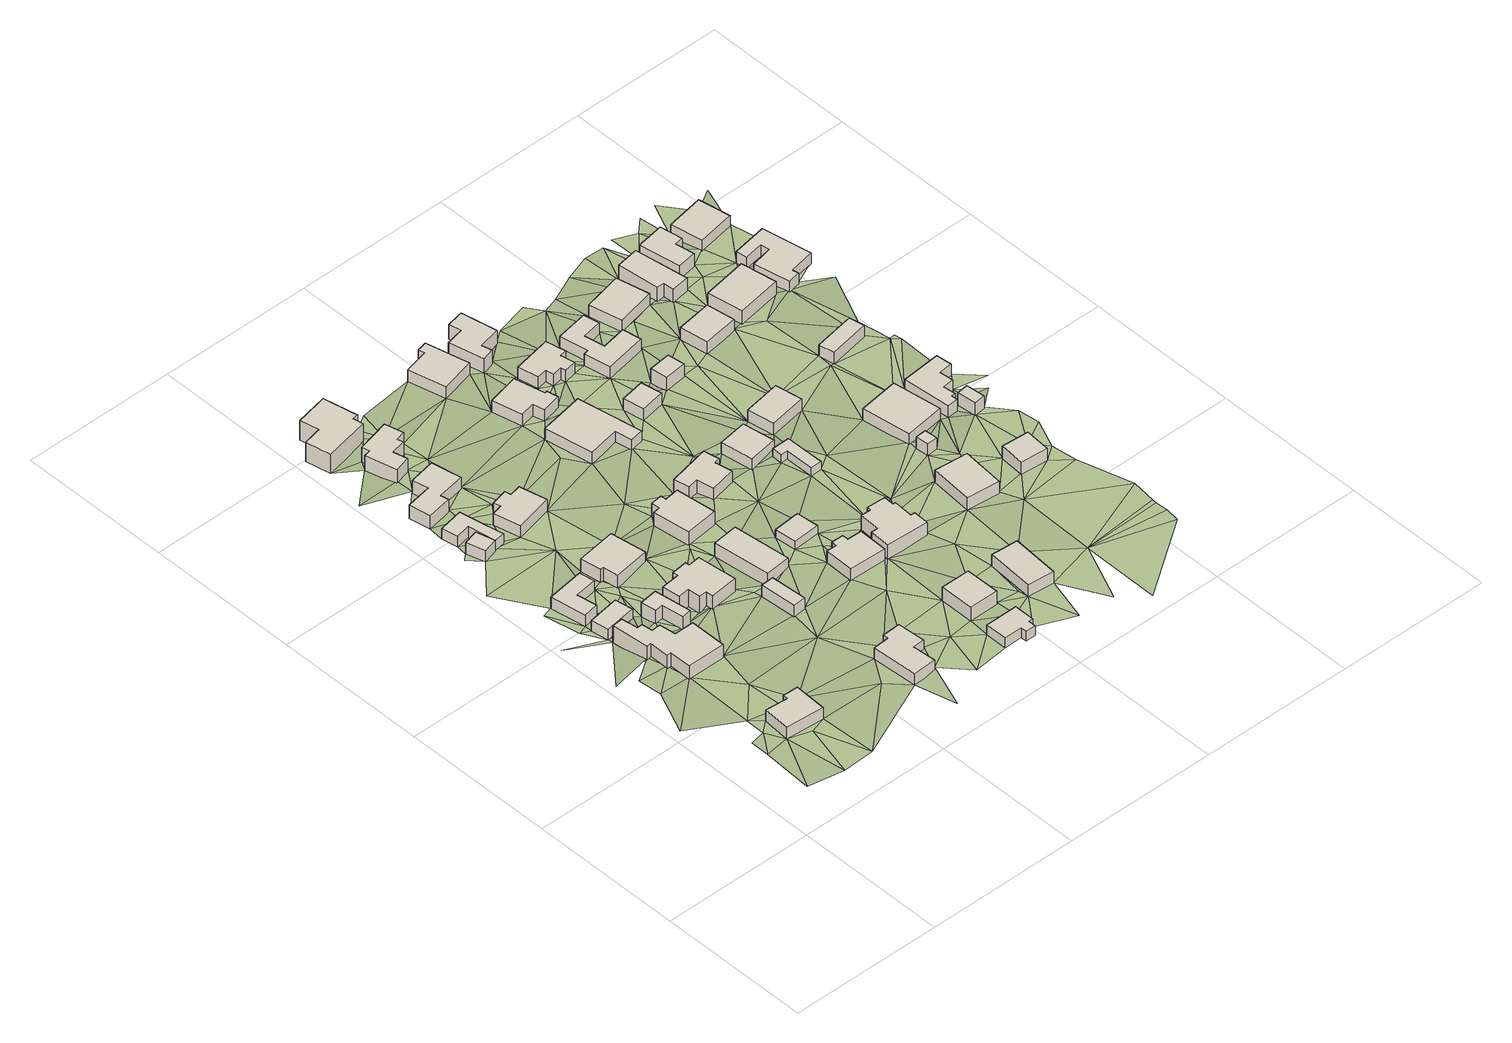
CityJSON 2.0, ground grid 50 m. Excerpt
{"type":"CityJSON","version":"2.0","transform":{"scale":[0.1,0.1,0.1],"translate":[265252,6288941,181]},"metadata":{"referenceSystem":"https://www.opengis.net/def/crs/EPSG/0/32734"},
"CityObjects":{
"building1":{"type":"Building","attributes":{"address":"9 Enon Street Mamre 7347 Cape Town","building":"house","building:levels":"1","building_height":4.1,"roof_height":190.42,"ground_height":186.32,"plus_code":"4FRWFFPF+Q5F"},"geometry":[{"type":"Solid","lod":"1","boundaries":[[[[0,1,2,3]],[[1,4,5,2]],[[4,6,7,5]],[[6,8,9,7]],[[8,10,11,9]],[[10,0,3,11]],[[3,2,5,7,9,11]],[[10,8,6,4,1,0]]]]}]},
"building2":{"type":"Building","attributes":{"address":"14 Enon Street Mamre 7347 Cape Town","building":"house","building:levels":"1","building_height":4.1,"roof_height":190.11,"ground_height":186.01,"plus_code":"4FRWFFPF+W4Q"},"geometry":[{"type":"Solid","lod":"1","boundaries":[[[[12,13,14,15]],[[13,16,17,14]],[[16,18,19,17]],[[18,20,21,19]],[[20,22,23,21]],[[22,24,25,23]],[[24,26,27,25]],[[26,28,29,27]],[[28,30,31,29]],[[30,32,33,31]],[[32,34,35,33]],[[34,36,37,35]],[[36,38,39,37]],[[38,12,15,39]],[[15,14,17,19,21,23,25,27,29,31,33,35,37,39]],[[38,36,34,32,30,28,26,24,22,20,18,16,13,12]]]]}]},
"building3":{"type":"Building","attributes":{"building":"cabin","building:levels":"1","building_height":2.8,"roof_height":187.88,"ground_height":185.08,"plus_code":"4FRWFFPF+X4X"},"geometry":[{"type":"Solid","lod":"1","boundaries":[[[[40,41,42,43]],[[41,44,45,42]],[[44,46,47,45]],[[46,40,43,47]],[[43,42,45,47]],[[46,44,41,40]]]]}]},
"building4":{"type":"Building","attributes":{"address":"19 Goedverwacht Street Mamre 7347 Cape Town","building":"house","building:levels":"1","building_height":4.1,"roof_height":188.19,"ground_height":184.09,"plus_code":"4FRWFFQF+24P"},"geometry":[{"type":"Solid","lod":"1","boundaries":[[[[48,49,50,51]],[[49,52,53,50]],[[52,54,55,53]],[[54,56,57,55]],[[56,58,59,57]],[[58,48,51,59]],[[51,50,53,55,57,59]],[[58,56,54,52,49,48]]]]}]},
"building5":{"type":"Building","attributes":{"address":"Van Aard Street Mamre 7347 Cape Town","building":"garage","building:levels":"1","building_height":4.1,"roof_height":187.65,"ground_height":183.55,"plus_code":"4FRWFFQF+547"},"geometry":[{"type":"Solid","lod":"1","boundaries":[[[[60,61,62,63]],[[61,64,65,62]],[[64,66,67,65]],[[66,60,63,67]],[[63,62,65,67]],[[66,64,61,60]]]]}]},
"building6":{"type":"Building","attributes":{"building":"garage","building:levels":"1","building_height":4.1,"roof_height":190.11,"ground_height":186.01,"plus_code":"4FRWFFPF+X55"},"geometry":[{"type":"Solid","lod":"1","boundaries":[[[[68,69,70,71]],[[69,72,73,70]],[[72,74,75,73]],[[74,76,77,75]],[[76,78,79,77]],[[78,68,71,79]],[[71,70,73,75,77,79]],[[78,76,74,72,69,68]]]]}]},
"building7":{"type":"Building","attributes":{"address":"7 Van Aard Street Mamre 7347 Cape Town","building":"cabin","building:levels":"1","building_height":2.8,"roof_height":187.44,"ground_height":184.64,"plus_code":"4FRWFFQF+54H"},"geometry":[{"type":"Solid","lod":"1","boundaries":[[[[80,81,82,83]],[[81,84,85,82]],[[84,86,87,85]],[[86,88,89,87]],[[88,90,91,89]],[[90,80,83,91]],[[83,82,85,87,89,91]],[[90,88,86,84,81,80]]]]}]},
"building8":{"type":"Building","attributes":{"address":"5 Van Aard Street Mamre 7347 Cape Town","building":"house","building:levels":"1","building_height":4.1,"roof_height":188.31,"ground_height":184.21,"plus_code":"4FRWFFQF+65R"},"geometry":[{"type":"Solid","lod":"1","boundaries":[[[[92,93,94,95]],[[93,96,97,94]],[[96,98,99,97]],[[98,100,101,99]],[[100,102,103,101]],[[102,104,105,103]],[[104,106,107,105]],[[106,92,95,107]],[[95,94,97,99,101,103,105,107]],[[106,104,102,100,98,96,93,92]]]]}]},
"building9":{"type":"Building","attributes":{"address":"17 Goedverwacht Street Mamre 7347 Cape Town","building":"house","building:levels":"1","building_height":4.1,"roof_height":189.18,"ground_height":185.08,"plus_code":"4FRWFFQF+366"},"geometry":[{"type":"Solid","lod":"1","boundaries":[[[[108,109,110,111]],[[109,112,113,110]],[[112,114,115,113]],[[114,116,117,115]],[[116,118,119,117]],[[118,108,111,119]],[[111,110,113,115,117,119]],[[118,116,114,112,109,108]]]]}]},
"building10":{"type":"Building","attributes":{"address":"12 Enon Street Mamre 7347 Cape Town","building":"house","building:levels":"1","building_height":4.1,"roof_height":191.48,"ground_height":187.38,"plus_code":"4FRWFFPF+X6H"},"geometry":[{"type":"Solid","lod":"1","boundaries":[[[[120,121,122,123]],[[121,124,125,122]],[[124,126,127,125]],[[126,128,129,127]],[[128,130,131,129]],[[130,132,133,131]],[[132,134,135,133]],[[134,136,137,135]],[[136,138,139,137]],[[138,140,141,139]],[[140,142,143,141]],[[142,120,123,143]],[[123,122,125,127,129,131,133,135,137,139,141,143]],[[142,140,138,136,134,132,130,128,126,124,121,120]]]]}]},
"building11":{"type":"Building","attributes":{"address":"7 Enon Street Mamre 7347 Cape Town","building":"house","building:levels":"1","building_height":4.1,"roof_height":191.88,"ground_height":187.78,"plus_code":"4FRWFFPF+Q88"},"geometry":[{"type":"Solid","lod":"1","boundaries":[[[[144,145,146,147]],[[145,148,149,146]],[[148,150,151,149]],[[150,152,153,151]],[[152,154,155,153]],[[154,156,157,155]],[[156,158,159,157]],[[158,144,147,159]],[[147,146,149,151,153,155,157,159]],[[158,156,154,152,150,148,145,144]]]]}]},
"building12":{"type":"Building","attributes":{"address":"7 Van Aard Street Mamre 7347 Cape Town","building":"house","building:levels":"1","building_height":4.1,"roof_height":188.74,"ground_height":184.64,"plus_code":"4FRWFFQF+559"},"geometry":[{"type":"Solid","lod":"1","boundaries":[[[[160,161,162,163]],[[161,164,165,162]],[[164,166,167,165]],[[166,168,169,167]],[[168,170,171,169]],[[170,172,173,171]],[[172,174,175,173]],[[174,160,163,175]],[[163,162,165,167,169,171,173,175]],[[174,172,170,168,166,164,161,160]]]]}]},
"building13":{"type":"Building","attributes":{"address":"1 Van Aard Street Mamre 7347 Cape Town","building":"house","building:levels":"2","building_height":6.9,"roof_height":188.78,"ground_height":181.88,"plus_code":"4FRWFFQF+94Q"},"geometry":[{"type":"Solid","lod":"1","boundaries":[[[[176,177,178,179]],[[177,180,181,178]],[[180,182,183,181]],[[182,184,185,183]],[[184,186,187,185]],[[186,188,189,187]],[[188,190,191,189]],[[190,176,179,191]],[[179,178,181,183,185,187,189,191]],[[190,188,186,184,182,180,177,176]]]]}]},
"building14":{"type":"Building","attributes":{"address":"3 Van Aard Street Mamre 7347 Cape Town","building":"house","building:levels":"1","building_height":4.1,"roof_height":188.31,"ground_height":184.21,"plus_code":"4FRWFFQF+856"},"geometry":[{"type":"Solid","lod":"1","boundaries":[[[[192,193,194,195]],[[193,196,197,194]],[[196,198,199,197]],[[198,200,201,199]],[[200,202,203,201]],[[202,204,205,203]],[[204,206,207,205]],[[206,208,209,207]],[[208,210,211,209]],[[210,192,195,211]],[[195,194,197,199,201,203,205,207,209,211]],[[210,208,206,204,202,200,198,196,193,192]]]]}]},
"building15":{"type":"Building","attributes":{"address":"10 Enon Street Mamre 7347 Cape Town","building":"garage","building:levels":"1","building_height":4.1,"roof_height":191.48,"ground_height":187.38,"plus_code":"4FRWFFPF+V7X"},"geometry":[{"type":"Solid","lod":"1","boundaries":[[[[212,213,214,215]],[[213,216,217,214]],[[216,218,219,217]],[[218,212,215,219]],[[215,214,217,219]],[[218,216,213,212]]]]}]},
"building16":{"type":"Building","attributes":{"address":"10 Enon Street Mamre 7347 Cape Town","building":"house","building:levels":"1","building_height":4.1,"roof_height":191.48,"ground_height":187.38,"plus_code":"4FRWFFPF+X87"},"geometry":[{"type":"Solid","lod":"1","boundaries":[[[[220,221,222,223]],[[221,224,225,222]],[[224,226,227,225]],[[226,220,223,227]],[[223,222,225,227]],[[226,224,221,220]]]]}]},
"building17":{"type":"Building","attributes":{"address":"15 Goedverwacht Street Mamre 7347 Cape Town","building":"house","building:levels":"1","building_height":4.1,"roof_height":190.66,"ground_height":186.56,"plus_code":"4FRWFFQF+28V"},"geometry":[{"type":"Solid","lod":"1","boundaries":[[[[228,229,230,231]],[[229,232,233,230]],[[232,234,235,233]],[[234,236,237,235]],[[236,238,239,237]],[[238,240,241,239]],[[240,242,243,241]],[[242,228,231,243]],[[231,230,233,235,237,239,241,243]],[[242,240,238,236,234,232,229,228]]]]}]},
"building18":{"type":"Building","attributes":{"building":"cabin","building:levels":"1","building_height":2.8,"roof_height":192.68,"ground_height":189.88,"plus_code":"4FRWFFPF+PC9"},"geometry":[{"type":"Solid","lod":"1","boundaries":[[[[244,245,246,247]],[[245,248,249,246]],[[248,250,251,249]],[[250,252,253,251]],[[252,254,255,253]],[[254,256,257,255]],[[256,258,259,257]],[[258,244,247,259]],[[247,246,249,251,253,255,257,259]],[[258,256,254,252,250,248,245,244]]]]}]},
"building19":{"type":"Building","attributes":{"address":"8 Enon Street Mamre 7347 Cape Town","building":"house","building:levels":"1","building_height":4.1,"roof_height":192.98,"ground_height":188.88,"plus_code":"4FRWFFPF+VCJ"},"geometry":[{"type":"Solid","lod":"1","boundaries":[[[[260,261,262,263]],[[261,264,265,262]],[[264,266,267,265]],[[266,268,269,267]],[[268,270,271,269]],[[270,272,273,271]],[[272,274,275,273]],[[274,260,263,275]],[[263,262,265,267,269,271,273,275]],[[274,272,270,268,266,264,261,260]]]]}]},
"building20":{"type":"Building","attributes":{"address":"5 Enon Street Mamre 7347 Cape Town","building":"house","building:levels":"1","building_height":4.1,"roof_height":193.98,"ground_height":189.88,"plus_code":"4FRWFFPF+QC9"},"geometry":[{"type":"Solid","lod":"1","boundaries":[[[[276,277,278,279]],[[277,280,281,278]],[[280,282,283,281]],[[282,276,279,283]],[[279,278,281,283]],[[282,280,277,276]]]]}]},
"building21":{"type":"Building","attributes":{"building":"cabin","building:levels":"1","building_height":2.8,"roof_height":191.68,"ground_height":188.88,"plus_code":"4FRWFFPF+X94"},"geometry":[{"type":"Solid","lod":"1","boundaries":[[[[284,285,286,287]],[[285,288,289,286]],[[288,290,291,289]],[[290,284,287,291]],[[287,286,289,291]],[[290,288,285,284]]]]}]},
"building22":{"type":"Building","attributes":{"address":"13 Goedverwacht Street Mamre 7347 Cape Town","building":"house","building:levels":"1","building_height":4.1,"roof_height":191.4,"ground_height":187.3,"plus_code":"4FRWFFQF+39F"},"geometry":[{"type":"Solid","lod":"1","boundaries":[[[[292,293,294,295]],[[293,296,297,294]],[[296,298,299,297]],[[298,300,301,299]],[[300,302,303,301]],[[302,304,305,303]],[[304,306,307,305]],[[306,292,295,307]],[[295,294,297,299,301,303,305,307]],[[306,304,302,300,298,296,293,292]]]]}]},
"building23":{"type":"Building","attributes":{"address":"12 Goedverwacht Street Mamre 7347 Cape Town","building":"house","building:levels":"1","building_height":4.1,"roof_height":189.8,"ground_height":185.7,"plus_code":"4FRWFFQF+685"},"geometry":[{"type":"Solid","lod":"1","boundaries":[[[[308,309,310,311]],[[309,312,313,310]],[[312,314,315,313]],[[314,316,317,315]],[[316,318,319,317]],[[318,308,311,319]],[[311,310,313,315,317,319]],[[318,316,314,312,309,308]]]]}]},
"building24":{"type":"Building","attributes":{"address":"13 Adonis Street Mamre 7347 Cape Town","building":"house","building:levels":"1","building_height":4.1,"roof_height":189.5,"ground_height":185.4,"plus_code":"4FRWFFQF+78M"},"geometry":[{"type":"Solid","lod":"1","boundaries":[[[[320,321,322,323]],[[321,324,325,322]],[[324,326,327,325]],[[326,328,329,327]],[[328,330,331,329]],[[330,332,333,331]],[[332,334,335,333]],[[334,320,323,335]],[[323,322,325,327,329,331,333,335]],[[334,332,330,328,326,324,321,320]]]]}]},
"building25":{"type":"Building","attributes":{"address":"14 Adonis Street Mamre 7347 Cape Town","building":"house","building:levels":"1","building_height":4.1,"roof_height":188.74,"ground_height":184.64,"plus_code":"4FRWFFQF+979"},"geometry":[{"type":"Solid","lod":"1","boundaries":[[[[336,337,338,339]],[[337,340,341,338]],[[340,342,343,341]],[[342,344,345,343]],[[344,346,347,345]],[[346,336,339,347]],[[339,338,341,343,345,347]],[[346,344,342,340,337,336]]]]}]},
"building26":{"type":"Building","attributes":{"address":"6 Enon Street Mamre 7347 Cape Town","building":"house","building:levels":"1","building_height":4.1,"roof_height":194.11,"ground_height":190.01,"plus_code":"4FRWFFPF+VFV"},"geometry":[{"type":"Solid","lod":"1","boundaries":[[[[348,349,350,351]],[[349,352,353,350]],[[352,354,355,353]],[[354,356,357,355]],[[356,358,359,357]],[[358,360,361,359]],[[360,362,363,361]],[[362,364,365,363]],[[364,366,367,365]],[[366,368,369,367]],[[368,370,371,369]],[[370,348,351,371]],[[351,350,353,355,357,359,361,363,365,367,369,371]],[[370,368,366,364,362,360,358,356,354,352,349,348]]]]}]},
"building27":{"type":"Building","attributes":{"address":"3 Enon Street Mamre 7347 Cape Town","building":"house","building:levels":"1","building_height":4.1,"roof_height":193.98,"ground_height":189.88,"plus_code":"4FRWFFPF+QG3"},"geometry":[{"type":"Solid","lod":"1","boundaries":[[[[372,373,374,375]],[[373,376,377,374]],[[376,378,379,377]],[[378,372,375,379]],[[375,374,377,379]],[[378,376,373,372]]]]}]},
"building28":{"type":"Building","attributes":{"address":"11 Goedverwacht Street Mamre 7347 Cape Town","building":"house","building:levels":"1","building_height":4.1,"roof_height":191.4,"ground_height":187.3,"plus_code":"4FRWFFQF+3FC"},"geometry":[{"type":"Solid","lod":"1","boundaries":[[[[380,381,382,383]],[[381,384,385,382]],[[384,386,387,385]],[[386,380,383,387]],[[383,382,385,387]],[[386,384,381,380]]]]}]},
"building29":{"type":"Building","attributes":{"address":"12 Adonis Street Mamre 7347 Cape Town","building":"house","building:levels":"1","building_height":4.1,"roof_height":189.78,"ground_height":185.68,"plus_code":"4FRWFFQF+99C"},"geometry":[{"type":"Solid","lod":"1","boundaries":[[[[388,389,390,391]],[[389,392,393,390]],[[392,394,395,393]],[[394,396,397,395]],[[396,398,399,397]],[[398,400,401,399]],[[400,402,403,401]],[[402,388,391,403]],[[391,390,393,395,397,399,401,403]],[[402,400,398,396,394,392,389,388]]]]}]},
"building30":{"type":"Building","attributes":{"address":"11 Adonis Street Mamre 7347 Cape Town","building":"house","building:levels":"1","building_height":4.1,"roof_height":190.51,"ground_height":186.41,"plus_code":"4FRWFFQF+894"},"geometry":[{"type":"Solid","lod":"1","boundaries":[[[[404,405,406,407]],[[405,408,409,406]],[[408,410,411,409]],[[410,412,413,411]],[[412,414,415,413]],[[414,416,417,415]],[[416,418,419,417]],[[418,420,421,419]],[[420,422,423,421]],[[422,404,407,423]],[[407,406,409,411,413,415,417,419,421,423]],[[422,420,418,416,414,412,410,408,405,404]]]]}]},
"building31":{"type":"Building","attributes":{"address":"Goedverwacht Street Mamre 7347 Cape Town","building":"cabin","building:levels":"1","building_height":2.8,"roof_height":191.93,"ground_height":189.13,"plus_code":"4FRWFFQF+2FG"},"geometry":[{"type":"Solid","lod":"1","boundaries":[[[[424,425,426,427]],[[425,428,429,426]],[[428,430,431,429]],[[430,432,433,431]],[[432,434,435,433]],[[434,424,427,435]],[[427,426,429,431,433,435]],[[434,432,430,428,425,424]]]]}]},
"building32":{"type":"Building","attributes":{"address":"10 Goedverwacht Street Mamre 7347 Cape Town","building":"house","building:levels":"1","building_height":4.1,"roof_height":190.95,"ground_height":186.85,"plus_code":"4FRWFFQF+5CV"},"geometry":[{"type":"Solid","lod":"1","boundaries":[[[[436,437,438,439]],[[437,440,441,438]],[[440,442,443,441]],[[442,436,439,443]],[[439,438,441,443]],[[442,440,437,436]]]]}]},
"building33":{"type":"Building","attributes":{"address":"8 Goedverwacht Street Mamre 7347 Cape Town","building":"house","building:levels":"1","building_height":4.1,"roof_height":191.92,"ground_height":187.82,"plus_code":"4FRWFFQF+6F3"},"geometry":[{"type":"Solid","lod":"1","boundaries":[[[[444,445,446,447]],[[445,448,449,446]],[[448,450,451,449]],[[450,444,447,451]],[[447,446,449,451]],[[450,448,445,444]]]]}]},
"building34":{"type":"Building","attributes":{"address":"4 Enon Street Mamre 7347 Cape Town","building":"house","building:levels":"1","building_height":4.1,"roof_height":194.68,"ground_height":190.58,"plus_code":"4FRWFFPF+VHP"},"geometry":[{"type":"Solid","lod":"1","boundaries":[[[[452,453,454,455]],[[453,456,457,454]],[[456,458,459,457]],[[458,452,455,459]],[[455,454,457,459]],[[458,456,453,452]]]]}]},
"building35":{"type":"Building","attributes":{"address":"9 Goedverwacht Street Mamre 7347 Cape Town","building":"house","building:levels":"1","building_height":4.1,"roof_height":192.53,"ground_height":188.43,"plus_code":"4FRWFFQF+3GV"},"geometry":[{"type":"Solid","lod":"1","boundaries":[[[[460,461,462,463]],[[461,464,465,462]],[[464,466,467,465]],[[466,460,463,467]],[[463,462,465,467]],[[466,464,461,460]]]]}]},
"building36":{"type":"Building","attributes":{"address":"9 Adonis Street Mamre 7347 Cape Town","building":"house","building:levels":"1","building_height":4.1,"roof_height":190.51,"ground_height":186.41,"plus_code":"4FRWFFQF+7CQ"},"geometry":[{"type":"Solid","lod":"1","boundaries":[[[[468,469,470,471]],[[469,472,473,470]],[[472,474,475,473]],[[474,476,477,475]],[[476,478,479,477]],[[478,480,481,479]],[[480,482,483,481]],[[482,484,485,483]],[[484,486,487,485]],[[486,468,471,487]],[[471,470,473,475,477,479,481,483,485,487]],[[486,484,482,480,478,476,474,472,469,468]]]]}]},
"building37":{"type":"Building","attributes":{"building":"yes","building:levels":"1","building_height":4.1,"roof_height":194.68,"ground_height":190.58,"plus_code":"4FRWFFPF+WHX"},"geometry":[{"type":"Solid","lod":"1","boundaries":[[[[488,489,490,491]],[[489,492,493,490]],[[492,494,495,493]],[[494,488,491,495]],[[491,490,493,495]],[[494,492,489,488]]]]}]},
"building38":{"type":"Building","attributes":{"address":"7 Goedverwacht Street Mamre 7347 Cape Town","building":"house","building:levels":"1","building_height":4.1,"roof_height":193.67,"ground_height":189.57,"plus_code":"4FRWFFPF+XJR"},"geometry":[{"type":"Solid","lod":"1","boundaries":[[[[496,497,498,499]],[[497,500,501,498]],[[500,502,503,501]],[[502,496,499,503]],[[499,498,501,503]],[[502,500,497,496]]]]}]},
"building39":{"type":"Building","attributes":{"address":"7 Adonis Street Mamre 7347 Cape Town","building":"house","building:levels":"1","building_height":4.1,"roof_height":191.38,"ground_height":187.28,"plus_code":"4FRWFFQF+8G3"},"geometry":[{"type":"Solid","lod":"1","boundaries":[[[[504,505,506,507]],[[505,508,509,506]],[[508,510,511,509]],[[510,504,507,511]],[[507,506,509,511]],[[510,508,505,504]]]]}]},
"building40":{"type":"Building","attributes":{"address":"2 Enon Street Mamre 7347 Cape Town","building":"house","building:levels":"1","building_height":4.1,"roof_height":194.87,"ground_height":190.77,"plus_code":"4FRWFFPF+VMC"},"geometry":[{"type":"Solid","lod":"1","boundaries":[[[[512,513,514,515]],[[513,516,517,514]],[[516,518,519,517]],[[518,512,515,519]],[[515,514,517,519]],[[518,516,513,512]]]]}]},
"building41":{"type":"Building","attributes":{"address":"6 Goedverwacht Street Mamre 7347 Cape Town","building":"house","building:levels":"1","building_height":4.1,"roof_height":191.92,"ground_height":187.82,"plus_code":"4FRWFFQF+6HC"},"geometry":[{"type":"Solid","lod":"1","boundaries":[[[[520,521,522,523]],[[521,524,525,522]],[[524,526,527,525]],[[526,520,523,527]],[[523,522,525,527]],[[526,524,521,520]]]]}]},
"building42":{"type":"Building","attributes":{"building":"yes","building:levels":"1","building_height":4.1,"roof_height":194.65,"ground_height":190.55,"plus_code":"4FRWFFPF+XM8"},"geometry":[{"type":"Solid","lod":"1","boundaries":[[[[528,529,530,531]],[[529,532,533,530]],[[532,534,535,533]],[[534,528,531,535]],[[531,530,533,535]],[[534,532,529,528]]]]}]},
"building43":{"type":"Building","attributes":{"address":"5 Goedverwacht Street Mamre 7347 Cape Town","building":"house","building:levels":"1","building_height":4.1,"roof_height":193.67,"ground_height":189.57,"plus_code":"4FRWFFQF+2M3"},"geometry":[{"type":"Solid","lod":"1","boundaries":[[[[536,537,538,539]],[[537,540,541,538]],[[540,542,543,541]],[[542,544,545,543]],[[544,546,547,545]],[[546,548,549,547]],[[548,550,551,549]],[[550,552,553,551]],[[552,554,555,553]],[[554,536,539,555]],[[539,538,541,543,545,547,549,551,553,555]],[[554,552,550,548,546,544,542,540,537,536]]]]}]},
"building44":{"type":"Building","attributes":{"address":"5 Adonis Street Mamre 7347 Cape Town","building":"house","building:levels":"1","building_height":4.1,"roof_height":191.72,"ground_height":187.62,"plus_code":"4FRWFFQF+8H7"},"geometry":[{"type":"Solid","lod":"1","boundaries":[[[[556,557,558,559]],[[557,560,561,558]],[[560,562,563,561]],[[562,564,565,563]],[[564,566,567,565]],[[566,556,559,567]],[[559,558,561,563,565,567]],[[566,564,562,560,557,556]]]]}]},
"building45":{"type":"Building","attributes":{"address":"3 Goedverwacht Street Mamre 7347 Cape Town","building":"house","building:levels":"1","building_height":4.1,"roof_height":193.1,"ground_height":189,"plus_code":"4FRWFFQF+4J9"},"geometry":[{"type":"Solid","lod":"1","boundaries":[[[[568,569,570,571]],[[569,572,573,570]],[[572,574,575,573]],[[574,568,571,575]],[[571,570,573,575]],[[574,572,569,568]]]]}]},
"building46":{"type":"Building","attributes":{"address":"4 Goedverwacht Street Mamre 7347 Cape Town","building":"house","building:levels":"1","building_height":4.1,"roof_height":192.47,"ground_height":188.37,"plus_code":"4FRWFFQF+6JP"},"geometry":[{"type":"Solid","lod":"1","boundaries":[[[[576,577,578,579]],[[577,580,581,578]],[[580,582,583,581]],[[582,576,579,583]],[[579,578,581,583]],[[582,580,577,576]]]]}]},
"building47":{"type":"Building","attributes":{"address":"3 Adonis Street Mamre 7347 Cape Town","building":"house","building:levels":"1","building_height":4.1,"roof_height":191.72,"ground_height":187.62,"plus_code":"4FRWFFQF+8JF"},"geometry":[{"type":"Solid","lod":"1","boundaries":[[[[584,585,586,587]],[[585,588,589,586]],[[588,590,591,589]],[[590,592,593,591]],[[592,594,595,593]],[[594,584,587,595]],[[587,586,589,591,593,595]],[[594,592,590,588,585,584]]]]}]},
"building48":{"type":"Building","attributes":{"address":"2 Goedverwacht Street Mamre 7347 Cape Town","building":"house","building:levels":"1","building_height":4.1,"roof_height":191.73,"ground_height":187.63,"plus_code":"4FRWFFQF+6MQ"},"geometry":[{"type":"Solid","lod":"1","boundaries":[[[[596,597,598,599]],[[597,600,601,598]],[[600,602,603,601]],[[602,604,605,603]],[[604,606,607,605]],[[606,608,609,607]],[[608,610,611,609]],[[610,612,613,611]],[[612,614,615,613]],[[614,596,599,615]],[[599,598,601,603,605,607,609,611,613,615]],[[614,612,610,608,606,604,602,600,597,596]]]]}]},
"building49":{"type":"Building","attributes":{"address":"1 Adonis Street Mamre 7347 Cape Town","building":"house","building:levels":"1","building_height":4.1,"roof_height":190.69,"ground_height":186.59,"plus_code":"4FRWFFQF+8MP"},"geometry":[{"type":"Solid","lod":"1","boundaries":[[[[616,617,618,619]],[[617,620,621,618]],[[620,622,623,621]],[[622,616,619,623]],[[619,618,621,623]],[[622,620,617,616]]]]}]},
"terrain1":{"type":"TINRelief","geometry":[{"type":"CompositeSurface","lod":"1","boundaries":[[[8,624,625]],[[625,626,8]],[[624,627,628]],[[627,624,8]],[[629,630,631]],[[630,629,632]],[[627,8,6]],[[6,632,627]],[[633,8,626]],[[631,634,635]],[[633,626,636]],[[6,637,632]],[[630,634,631]],[[638,639,13]],[[633,10,8]],[[635,634,639]],[[630,632,640]],[[6,4,637]],[[637,640,632]],[[633,636,10]],[[13,44,641]],[[630,642,634]],[[643,639,634]],[[41,644,44]],[[645,644,52]],[[644,41,52]],[[44,13,646]],[[637,0,640]],[[645,52,49]],[[630,640,647]],[[648,52,41]],[[646,649,650]],[[636,651,10]],[[652,44,646]],[[650,653,654]],[[646,650,652]],[[41,655,648]],[[10,651,0]],[[654,656,650]],[[657,658,654]],[[659,660,49]],[[74,652,650]],[[650,656,74]],[[661,648,662]],[[658,657,663]],[[658,656,654]],[[664,61,665]],[[0,666,640]],[[662,648,655]],[[664,660,659]],[[640,666,647]],[[144,651,636]],[[667,656,658]],[[652,668,655]],[[74,668,652]],[[60,86,61]],[[663,669,658]],[[662,655,668]],[[659,49,670]],[[671,663,647]],[[672,673,664]],[[74,72,668]],[[60,88,86]],[[60,673,672]],[[651,158,0]],[[674,92,84]],[[675,670,662]],[[672,88,60]],[[668,676,662]],[[669,663,671]],[[672,664,659]],[[669,677,72]],[[675,662,676]],[[668,72,676]],[[112,670,675]],[[669,678,677]],[[126,72,677]],[[0,158,666]],[[679,675,676]],[[112,659,670]],[[672,160,680]],[[678,669,671]],[[681,92,674]],[[678,682,677]],[[72,126,121]],[[676,72,121]],[[672,659,160]],[[647,218,671]],[[174,674,680]],[[666,683,647]],[[684,685,686]],[[106,687,684]],[[671,688,678]],[[160,174,680]],[[208,686,685]],[[651,144,158]],[[124,121,126]],[[647,683,218]],[[174,170,674]],[[144,689,690]],[[121,691,676]],[[681,674,692]],[[112,109,659]],[[208,204,184]],[[681,693,694]],[[170,174,172]],[[692,674,170]],[[685,684,695]],[[659,161,160]],[[666,158,154]],[[208,696,204]],[[697,691,121]],[[693,681,692]],[[698,671,699]],[[218,699,671]],[[204,700,184]],[[154,158,156]],[[684,701,695]],[[702,683,666]],[[168,692,170]],[[161,659,109]],[[697,703,704]],[[692,168,693]],[[690,705,706]],[[707,695,708]],[[691,697,709]],[[168,164,693]],[[699,710,698]],[[166,164,168]],[[701,711,695]],[[699,218,710]],[[701,693,711]],[[709,697,704]],[[711,708,695]],[[698,226,704]],[[204,712,700]],[[109,691,240]],[[216,710,218]],[[154,713,666]],[[714,690,715]],[[690,714,705]],[[666,716,702]],[[710,226,698]],[[709,717,691]],[[718,708,719]],[[720,700,721]],[[708,711,719]],[[704,226,709]],[[722,705,714]],[[109,723,161]],[[691,717,240]],[[700,712,721]],[[216,702,724]],[[713,154,722]],[[710,216,724]],[[709,226,717]],[[236,109,240]],[[716,666,713]],[[725,721,712]],[[714,715,245]],[[109,236,723]],[[164,161,726]],[[693,164,309]],[[245,715,248]],[[324,711,693]],[[724,702,274]],[[224,717,226]],[[714,280,722]],[[716,274,702]],[[240,238,236]],[[346,719,711]],[[161,723,312]],[[712,719,346]],[[713,722,280]],[[282,714,245]],[[727,717,224]],[[723,236,234]],[[712,344,725]],[[714,282,280]],[[161,312,726]],[[290,224,724]],[[724,274,284]],[[726,309,164]],[[724,284,290]],[[309,324,693]],[[293,723,234]],[[232,229,234]],[[282,245,728]],[[713,729,716]],[[711,321,346]],[[711,324,321]],[[730,284,274]],[[270,274,272]],[[234,229,293]],[[346,344,712]],[[731,229,727]],[[270,730,274]],[[713,280,732]],[[224,733,727]],[[224,290,733]],[[229,731,293]],[[731,727,734]],[[728,735,282]],[[284,730,285]],[[309,726,312]],[[732,729,713]],[[312,723,736]],[[723,293,736]],[[730,270,268]],[[734,727,733]],[[731,734,737]],[[285,730,268]],[[738,732,280]],[[290,288,733]],[[728,739,378]],[[266,264,268]],[[728,378,735]],[[370,729,732]],[[328,324,309]],[[370,264,729]],[[366,285,268]],[[378,739,740]],[[738,735,741]],[[268,264,366]],[[742,312,736]],[[370,368,264]],[[743,734,733]],[[326,324,328]],[[741,735,378]],[[288,285,744]],[[321,336,346]],[[736,293,745]],[[366,264,368]],[[732,738,746]],[[309,747,328]],[[744,285,366]],[[748,745,293]],[[376,738,741]],[[741,378,376]],[[733,288,424]],[[749,750,743]],[[751,743,733]],[[740,372,378]],[[396,321,320]],[[396,336,321]],[[746,738,376]],[[732,746,752]],[[736,745,753]],[[366,754,744]],[[747,755,328]],[[424,288,744]],[[743,751,749]],[[748,749,384]],[[320,334,405]],[[334,756,405]],[[432,751,733]],[[745,748,384]],[[436,753,745]],[[751,384,749]],[[410,756,755]],[[336,396,394]],[[396,320,404]],[[404,320,405]],[[733,424,432]],[[747,753,442]],[[410,405,756]],[[376,373,746]],[[414,755,747]],[[757,758,759]],[[753,436,442]],[[396,404,760]],[[761,744,762]],[[762,763,757]],[[410,755,414]],[[408,405,410]],[[424,744,425]],[[745,384,764]],[[762,757,761]],[[744,761,425]],[[430,751,432]],[[752,746,452]],[[436,745,437]],[[759,752,452]],[[751,430,765]],[[410,414,412]],[[747,442,486]],[[432,424,434]],[[746,373,452]],[[486,414,747]],[[422,760,404]],[[372,766,767]],[[745,764,437]],[[400,760,768]],[[759,769,757]],[[767,373,372]],[[757,769,761]],[[428,765,430]],[[770,425,761]],[[422,768,760]],[[442,440,486]],[[416,414,486]],[[759,452,769]],[[416,771,418]],[[428,425,770]],[[764,765,466]],[[418,771,420]],[[765,428,466]],[[771,416,484]],[[764,464,437]],[[416,486,484]],[[420,771,484]],[[440,437,772]],[[764,466,464]],[[773,768,422]],[[373,774,452]],[[486,440,450]],[[437,464,772]],[[482,420,484]],[[422,420,480]],[[767,774,373]],[[450,440,772]],[[482,480,420]],[[770,761,775]],[[494,761,769]],[[460,428,770]],[[460,466,428]],[[776,772,464]],[[450,777,486]],[[773,422,778]],[[774,779,452]],[[494,492,761]],[[480,778,422]],[[492,775,761]],[[780,767,781]],[[464,782,776]],[[783,474,472]],[[450,784,777]],[[500,460,770]],[[785,773,778]],[[461,782,464]],[[769,786,494]],[[775,500,770]],[[480,787,778]],[[788,783,472]],[[782,784,776]],[[779,774,789]],[[774,767,790]],[[786,791,494]],[[489,775,492]],[[788,508,783]],[[508,788,777]],[[791,488,494]],[[786,779,792]],[[505,787,783]],[[777,784,793]],[[778,787,505]],[[782,793,784]],[[783,508,505]],[[794,782,461]],[[779,789,792]],[[795,778,505]],[[796,508,777]],[[767,780,797]],[[786,792,791]],[[789,774,513]],[[797,798,767]],[[794,793,782]],[[798,799,767]],[[796,777,793]],[[775,489,496]],[[461,460,800]],[[496,489,488]],[[488,791,496]],[[799,790,767]],[[800,460,500]],[[794,461,801]],[[513,774,802]],[[795,505,504]],[[510,508,796]],[[803,791,792]],[[802,774,790]],[[510,796,793]],[[496,791,540]],[[800,500,497]],[[461,800,569]],[[801,461,569]],[[540,791,803]],[[504,804,795]],[[803,792,805]],[[510,793,806]],[[524,806,793]],[[496,540,537]],[[805,513,807]],[[496,537,497]],[[807,513,802]],[[504,510,808]],[[497,572,800]],[[804,504,557]],[[540,803,542]],[[808,510,806]],[[800,572,569]],[[557,504,808]],[[803,532,542]],[[532,544,542]],[[524,801,809]],[[810,805,807]],[[808,806,811]],[[812,544,532]],[[804,557,813]],[[805,814,803]],[[806,524,580]],[[815,801,569]],[[580,524,809]],[[809,801,815]],[[532,529,812]],[[816,812,817]],[[810,814,805]],[[818,803,814]],[[580,819,806]],[[537,820,497]],[[817,812,529]],[[572,497,820]],[[813,557,821]],[[529,818,822]],[[569,823,815]],[[529,822,817]],[[821,557,824]],[[817,825,826]],[[819,580,827]],[[828,809,815]],[[819,829,824]],[[830,831,537]],[[572,820,832]],[[829,819,827]],[[824,829,588]],[[831,820,537]],[[821,824,588]],[[833,825,817]],[[577,827,580]],[[834,815,823]],[[827,835,829]],[[828,815,834]],[[823,832,836]],[[836,832,820]],[[837,588,838]],[[839,820,831]],[[823,836,834]],[[827,597,835]],[[588,585,838]],[[840,835,841]],[[827,577,597]],[[606,577,828]],[[834,606,828]],[[842,841,835]],[[577,606,600]],[[835,597,842]],[[577,600,597]],[[841,843,585]],[[838,585,843]],[[844,834,836]],[[841,842,843]],[[843,845,838]],[[604,600,606]],[[834,844,846]],[[600,604,602]],[[847,846,848]],[[842,597,849]],[[849,597,596]],[[843,620,850]],[[620,849,851]]]}]}
},
"vertices":[
[319,377,53],[269,379,53],[269,379,94],[319,377,94],[268,363,53],[268,363,94],[196,369,53],[196,369,94],[189,279,53],[189,279,94],[314,271,53],[314,271,94],
[163,897,31],[128,894,31],[128,894,91],[163,897,91],[139,771,31],[139,771,91],[154,773,31],[154,773,91],[154,709,31],[154,709,91],[167,709,31],[167,709,91],[167,638,31],[167,638,91],[292,638,31],[292,638,91],[292,757,31],[292,757,91],[228,757,31],[228,757,91],[221,811,31],[221,811,91],[192,809,31],[192,809,91],[188,844,31],[188,844,91],[171,844,31],[171,844,91],
[219,982,31],[116,966,31],[116,966,69],[219,982,69],[125,908,31],[125,908,69],[228,924,31],[228,924,69],
[220,1123,31],[99,1105,31],[99,1105,72],[220,1123,72],[116,990,31],[116,990,72],[166,998,31],[166,998,72],[156,1063,31],[156,1063,72],[228,1073,31],[228,1073,72],
[132,1435,26],[84,1422,26],[84,1422,67],[132,1435,67],[101,1362,26],[101,1362,67],[148,1375,26],[148,1375,67],
[289,792,41],[320,797,41],[320,797,91],[289,792,91],[304,917,41],[304,917,91],[246,909,41],[246,909,91],[253,860,41],[253,860,91],[279,863,41],[279,863,91],
[184,1380,26],[157,1524,26],[157,1524,64],[184,1380,64],[77,1509,26],[77,1509,64],[87,1457,26],[87,1457,64],[134,1466,26],[134,1466,64],[149,1376,26],[149,1376,64],
[83,1559,26],[163,1573,26],[163,1573,73],[83,1559,73],[158,1599,26],[158,1599,73],[247,1615,26],[247,1615,73],[229,1711,26],[229,1711,73],[144,1695,26],[144,1695,73],[154,1644,26],[154,1644,73],[70,1629,26],[70,1629,73],
[398,1055,36],[381,1172,36],[381,1172,82],[398,1055,82],[253,1154,36],[253,1154,82],[263,1086,36],[263,1086,82],[273,1087,36],[273,1087,82],[281,1038,36],[281,1038,82],
[430,933,41],[378,927,41],[378,927,105],[430,933,105],[380,910,41],[380,910,105],[319,904,41],[319,904,105],[325,846,41],[325,846,105],[362,850,41],[362,850,105],[366,809,41],[366,809,105],[391,811,41],[391,811,105],[393,787,41],[393,787,105],[484,797,41],[484,797,105],[470,924,41],[470,924,105],[431,920,41],[431,920,105],
[573,190,68],[649,194,68],[649,194,109],[573,190,109],[644,269,68],[644,269,109],[682,272,68],[682,272,109],[676,362,68],[676,362,109],[616,359,68],[616,359,109],[617,342,68],[617,342,109],[564,339,68],[564,339,109],
[228,1362,36],[352,1391,36],[352,1391,77],[228,1362,77],[332,1479,36],[332,1479,77],[295,1471,36],[295,1471,77],[291,1491,36],[291,1491,77],[238,1479,36],[238,1479,77],[243,1456,36],[243,1456,77],[208,1448,36],[208,1448,77],
[188,2091,9],[82,2069,9],[82,2069,78],[188,2091,78],[95,2008,9],[95,2008,78],[35,1996,9],[35,1996,78],[52,1915,9],[52,1915,78],[198,1944,9],[198,1944,78],[192,1977,9],[192,1977,78],[210,1980,9],[210,1980,78],
[194,1766,20],[183,1811,20],[183,1811,73],[194,1766,73],[231,1822,20],[231,1822,73],[226,1841,20],[226,1841,73],[257,1849,20],[257,1849,73],[242,1909,20],[242,1909,73],[134,1883,20],[134,1883,73],[140,1858,20],[140,1858,73],[118,1853,20],[118,1853,73],[142,1753,20],[142,1753,73],
[526,611,64],[567,614,64],[567,614,105],[526,611,105],[559,731,64],[559,731,105],[518,729,64],[518,729,105],
[561,751,56],[643,760,56],[643,760,105],[561,751,105],[623,946,56],[623,946,105],[540,937,56],[540,937,105],
[631,1034,49],[616,1165,49],[616,1165,97],[631,1034,97],[570,1159,49],[570,1159,97],[568,1177,49],[568,1177,97],[530,1173,49],[530,1173,97],[533,1146,49],[533,1146,97],[510,1143,49],[510,1143,97],[524,1022,49],[524,1022,97],
[946,194,82],[840,194,82],[840,194,117],[946,194,117],[840,122,82],[840,122,117],[899,122,82],[899,122,117],[899,103,82],[899,103,117],[932,103,82],[932,103,117],[932,127,82],[932,127,117],[946,127,82],[946,127,117],
[723,601,79],[844,598,79],[844,598,120],[723,601,120],[846,692,79],[846,692,120],[799,693,79],[799,693,120],[799,713,79],[799,713,120],[760,714,79],[760,714,120],[760,696,79],[760,696,120],[726,697,79],[726,697,120],
[941,263,82],[940,374,82],[940,374,130],[941,263,130],[845,374,82],[845,374,130],[845,263,82],[845,263,130],
[699,792,79],[786,798,79],[786,798,107],[699,792,107],[780,870,79],[780,870,107],[693,863,79],[693,863,107],
[768,1224,49],[633,1196,49],[633,1196,104],[768,1224,104],[643,1147,49],[643,1147,104],[676,1153,49],[676,1153,104],[687,1097,49],[687,1097,104],[770,1114,49],[770,1114,104],[759,1169,49],[759,1169,104],[778,1173,49],[778,1173,104],
[677,1618,47],[532,1592,47],[532,1592,88],[677,1618,88],[559,1436,47],[559,1436,88],[660,1454,47],[660,1454,88],[670,1400,47],[670,1400,88],[714,1408,47],[714,1408,88],
[609,1795,44],[506,1772,44],[506,1772,85],[609,1795,85],[527,1676,44],[527,1676,85],[575,1685,44],[575,1685,85],[584,1648,44],[584,1648,85],[646,1662,44],[646,1662,85],[638,1699,44],[638,1699,85],[631,1697,44],[631,1697,85],
[571,1927,36],[538,2066,36],[538,2066,77],[571,1927,77],[505,2059,36],[505,2059,77],[510,2039,36],[510,2039,77],[430,2020,36],[430,2020,77],[459,1900,36],[459,1900,77],
[853,595,79],[991,588,79],[991,588,131],[853,595,131],[993,639,79],[993,639,131],[979,640,79],[979,640,131],[983,704,79],[983,704,131],[974,704,79],[974,704,131],[975,738,79],[975,738,131],[914,741,79],[914,741,131],[913,727,79],[913,727,131],[881,729,79],[881,729,131],[878,661,79],[878,661,131],[856,662,79],[856,662,131],
[1105,216,89],[1117,372,89],[1117,372,130],[1105,216,130],[1030,378,89],[1030,378,130],[1019,223,89],[1019,223,130],
[935,1127,63],[919,1231,63],[919,1231,104],[935,1127,104],[826,1217,63],[826,1217,104],[842,1113,63],[842,1113,104],
[681,2079,36],[625,2068,36],[625,2068,88],[681,2079,88],[633,2028,36],[633,2028,88],[576,2016,36],[576,2016,88],[602,1904,36],[602,1904,88],[641,1914,36],[641,1914,88],[633,1947,36],[633,1947,88],[704,1962,36],[704,1962,88],
[640,1813,54],[653,1747,54],[653,1747,95],[640,1813,95],[685,1753,54],[685,1753,95],[690,1726,54],[690,1726,95],[721,1732,54],[721,1732,95],[724,1715,54],[724,1715,95],[764,1723,54],[764,1723,95],[755,1768,54],[755,1768,95],[777,1773,54],[777,1773,95],[764,1837,54],[764,1837,95],
[928,975,81],[965,975,81],[965,975,109],[928,975,109],[964,1102,81],[964,1102,109],[905,1101,81],[905,1101,109],[905,1067,81],[905,1067,109],[927,1067,81],[927,1067,109],
[769,1459,58],[847,1473,58],[847,1473,99],[769,1459,99],[835,1540,58],[835,1540,99],[757,1526,58],[757,1526,99],
[891,1500,58],[962,1508,58],[962,1508,109],[891,1500,109],[955,1563,58],[955,1563,109],[884,1555,58],[884,1555,109],
[1130,581,93],[1238,571,93],[1238,571,137],[1130,581,137],[1251,711,93],[1251,711,137],[1143,721,93],[1143,721,137],
[1092,1187,74],[1078,1274,74],[1078,1274,115],[1092,1187,115],[957,1254,74],[957,1254,115],[971,1167,74],[971,1167,115],
[956,1669,54],[946,1730,54],[946,1730,95],[956,1669,95],[866,1716,54],[866,1716,95],[854,1781,54],[854,1781,95],[918,1792,54],[918,1792,95],[909,1844,54],[909,1844,95],[805,1826,54],[805,1826,95],[821,1733,54],[821,1733,95],[805,1730,54],[805,1730,95],[820,1645,54],[820,1645,95],
[1234,811,96],[1231,853,96],[1231,853,137],[1234,811,137],[1196,851,96],[1196,851,137],[1199,809,96],[1199,809,137],
[1328,898,86],[1306,1056,86],[1306,1056,127],[1328,898,127],[1176,1038,86],[1176,1038,127],[1198,880,86],[1198,880,127],
[1066,1885,63],[939,1857,63],[939,1857,104],[1066,1885,104],[963,1750,63],[963,1750,104],[1089,1778,63],[1089,1778,104],
[1331,584,95],[1419,577,95],[1419,577,139],[1331,584,139],[1426,660,95],[1426,660,139],[1337,666,95],[1337,666,139],
[1066,1529,66],[1180,1546,66],[1180,1546,109],[1066,1529,109],[1167,1637,66],[1167,1637,109],[1053,1620,66],[1053,1620,109],
[1440,846,92],[1434,907,92],[1434,907,137],[1440,846,137],[1397,903,92],[1397,903,137],[1403,842,92],[1403,842,137],
[1464,1057,86],[1336,1046,86],[1336,1046,127],[1464,1057,127],[1350,890,86],[1350,890,127],[1385,893,86],[1385,893,127],[1384,913,86],[1384,913,127],[1397,914,86],[1397,914,127],[1393,954,86],[1393,954,127],[1429,957,86],[1429,957,127],[1425,1002,86],[1425,1002,127],[1469,1006,86],[1469,1006,127],
[1177,1927,54],[1103,1915,54],[1103,1915,107],[1177,1927,107],[1118,1779,54],[1118,1779,107],[1142,1780,54],[1142,1780,107],[1144,1745,54],[1144,1745,107],[1202,1753,54],[1202,1753,107],
[1400,1331,80],[1268,1308,80],[1268,1308,121],[1400,1331,121],[1277,1258,80],[1277,1258,121],[1409,1281,80],[1409,1281,121],
[1360,1574,66],[1341,1689,66],[1341,1689,115],[1360,1574,115],[1195,1665,66],[1195,1665,115],[1214,1550,66],[1214,1550,115],
[1300,1877,57],[1288,1950,57],[1288,1950,107],[1300,1877,107],[1198,1935,57],[1198,1935,107],[1220,1801,57],[1220,1801,107],[1282,1811,57],[1282,1811,107],[1272,1873,57],[1272,1873,107],
[1483,1759,66],[1369,1740,66],[1369,1740,107],[1483,1759,107],[1375,1704,66],[1375,1704,107],[1434,1714,66],[1434,1714,107],[1439,1686,66],[1439,1686,107],[1370,1672,66],[1370,1672,107],[1393,1555,66],[1393,1555,107],[1433,1563,66],[1433,1563,107],[1429,1583,66],[1429,1583,107],[1512,1600,66],[1512,1600,107],
[1341,1842,56],[1462,1863,56],[1462,1863,97],[1341,1842,97],[1444,1967,56],[1444,1967,97],[1322,1945,56],[1322,1945,97],
[118,278,42],[107,112,43],[217,82,53],[159,339,53],[119,339,42],[10,505,43],[167,638,50],[76,651,38],[159,402,55],[261,255,53],[154,709,50],[69,728,38],[321,87,53],[269,379,55],[10,755,38],[139,771,50],[261,505,55],[6,964,31],[167,709,50],[154,773,50],[87,979,31],[66,1096,31],[163,897,41],[292,638,50],[166,998,41],[171,844,50],[188,844,50],[512,255,68],[228,924,41],[192,809,50],[221,811,50],[219,982,41],[253,860,50],[228,757,50],[289,792,50],[261,1260,36],[10,1260,28],[156,1063,41],[228,1073,41],[292,757,50],[101,1362,28],[65,1405,26],[512,505,68],[279,863,50],[261,1005,41],[320,797,50],[220,1123,41],[393,787,64],[149,1376,36],[148,1375,36],[157,1524,36],[263,1086,41],[281,1038,41],[325,846,50],[366,809,50],[273,1087,41],[184,1380,36],[163,1573,36],[362,850,50],[526,611,68],[144,1695,32],[142,1753,32],[10,1760,20],[154,1644,32],[391,811,64],[606,59,69],[649,194,82],[398,1055,56],[261,1510,36],[247,1615,36],[158,1599,36],[194,1766,32],[140,1858,32],[430,933,56],[484,797,64],[512,755,64],[198,1944,23],[229,1711,32],[567,614,68],[431,920,56],[470,924,56],[682,272,82],[644,269,82],[183,1811,32],[231,1822,32],[512,1005,56],[561,751,64],[261,1760,32],[242,1909,23],[763,505,82],[763,255,81],[724,110,82],[723,601,82],[524,1022,56],[226,1841,32],[257,1849,32],[192,1977,23],[210,1980,23],[676,362,82],[512,1260,49],[643,760,79],[261,2010,23],[512,1510,47],[631,1034,56],[946,194,89],[844,598,82],[763,755,79],[643,1147,63],[853,595,82],[763,1005,70],[687,1097,70],[941,263,89],[670,1400,58],[676,1153,63],[940,374,89],[946,127,87],[1068,76,87],[1014,255,89],[660,1454,58],[770,1114,70],[914,741,90],[763,1260,63],[1014,505,93],[677,1618,58],[768,1224,63],[778,1173,63],[759,1169,63],[842,1113,70],[991,588,93],[714,1408,58],[913,727,90],[646,1662,54],[638,1699,54],[983,704,90],[979,640,90],[993,639,90],[641,1914,47],[1014,755,90],[975,738,90],[974,704,90],[919,1231,74],[935,1127,81],[1185,66,88],[1266,255,89],[704,1962,47],[1143,721,96],[1014,1005,81],[763,1760,54],[891,1500,68],[739,1989,47],[1266,505,98],[1198,880,96],[962,1508,68],[956,1669,63],[882,1963,47],[1238,571,98],[1514,170,95],[1266,0,88],[1014,1510,68],[918,1792,63],[955,1563,68],[848,2015,47],[1251,711,96],[909,1844,63],[946,1730,63],[1331,584,98],[1528,352,95],[1266,755,96],[1337,666,96],[1053,1620,68],[1066,1529,68],[927,1972,54],[1014,1760,63],[1519,215,95],[1517,255,95],[1518,270,95],[1266,1260,80],[1180,1546,74],[1478,529,95],[1403,842,96],[1014,2010,54],[1426,660,96],[1144,1745,66],[1468,612,95],[1118,1779,63],[1214,1550,74],[1506,704,96],[1142,1780,66],[1397,914,92],[1097,2038,54],[1497,774,96],[1266,1510,74],[1393,954,92],[1429,957,92],[1440,846,96],[1202,1753,66],[1451,1225,85],[1158,2033,57],[1503,897,92],[1400,1331,85],[1177,1927,57],[1469,1006,92],[1425,1002,92],[1266,1760,66],[1360,1574,74],[1220,1801,66],[1464,1057,92],[1473,1203,85],[1409,1281,85],[1536,934,92],[1393,1555,76],[1282,1811,66],[1433,1331,85],[1196,2041,57],[1266,2010,57],[1468,1228,85],[1272,1873,66],[1300,1877,66],[1341,1842,66],[1322,1945,57],[1517,1510,76],[1309,2051,57],[1433,1563,76],[1429,1583,76],[1512,1600,76],[1462,1863,66],[1372,2062,57],[1517,2010,56]
]}
